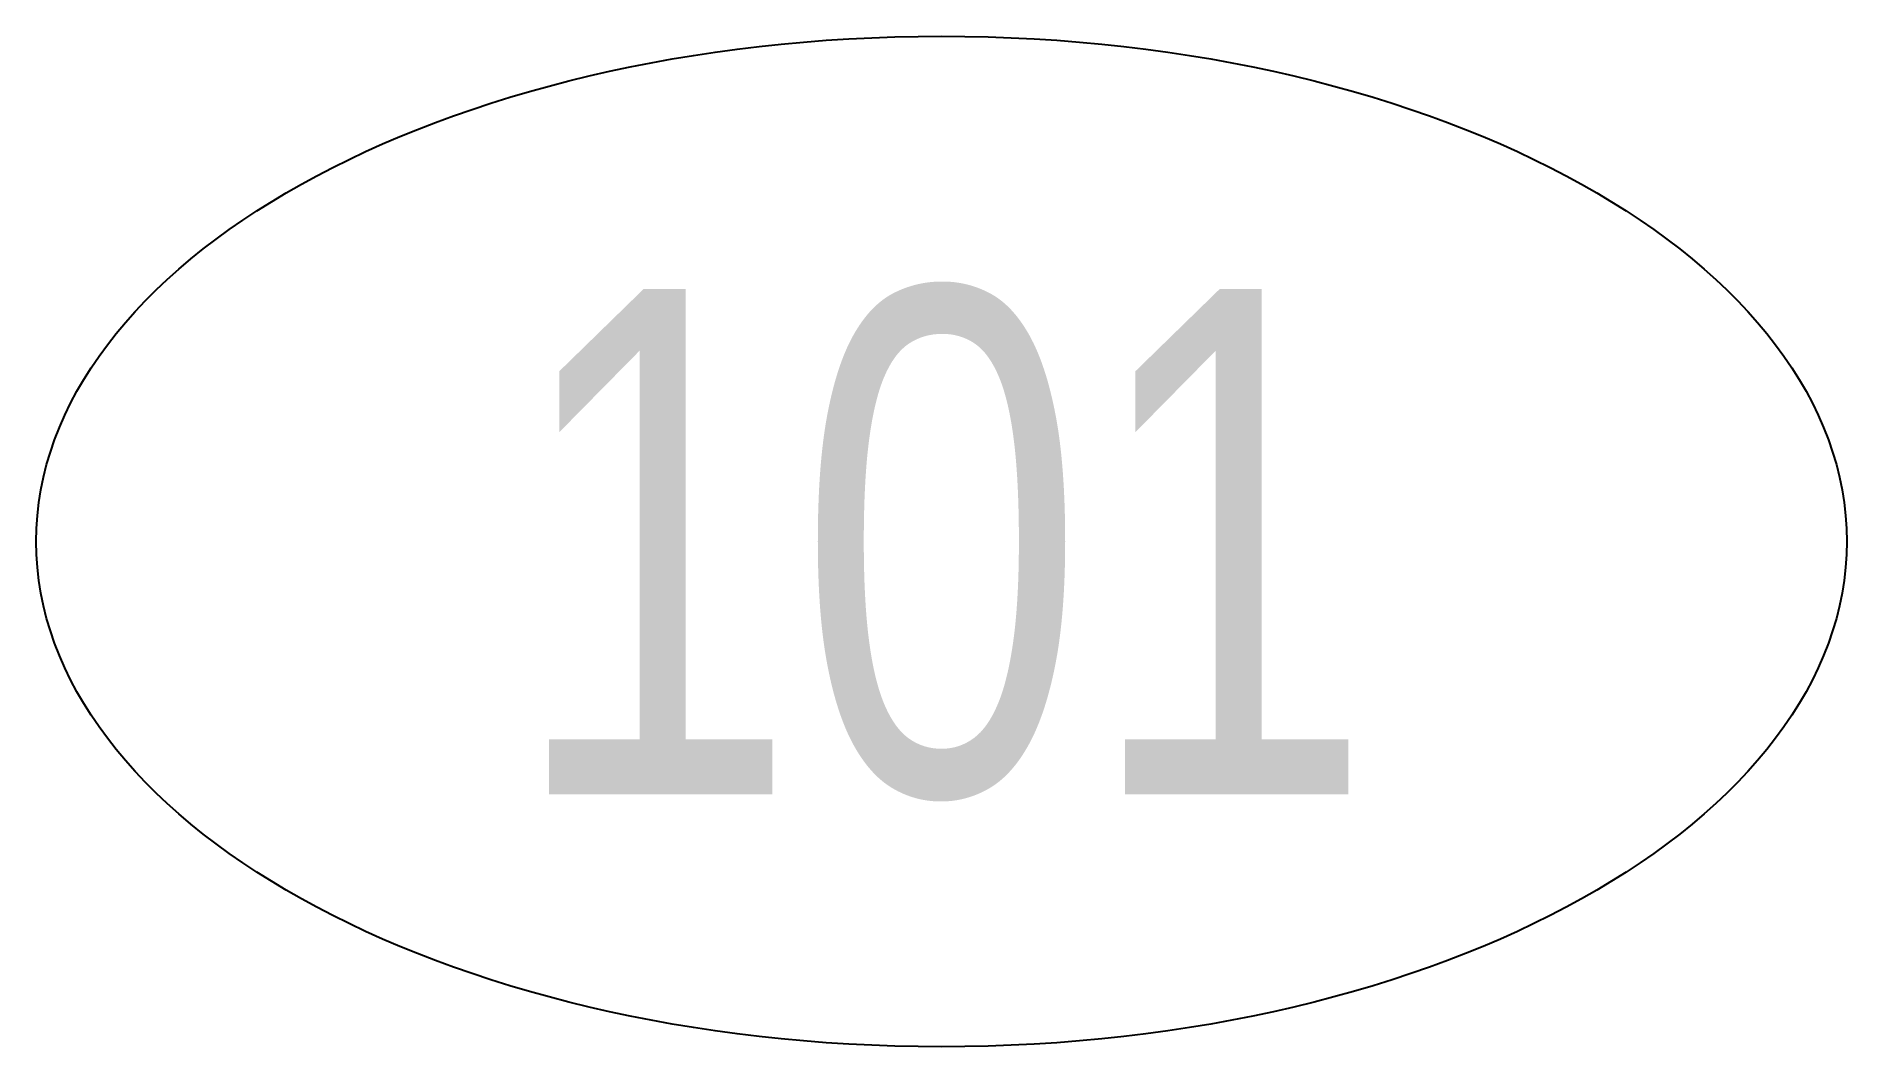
# Model space of a CAD drawing. Header units: millimetres. Extents: x -4.3 to 4.3, y -2.4 to 2.4.
import ezdxf
from ezdxf.enums import TextEntityAlignment as Align

# ---------------------------------------------------------------- set-up
doc = ezdxf.new("R2010")
doc.units = ezdxf.units.MM
doc.header["$MEASUREMENT"] = 0
doc.layers.add('0 @ 1', color=7, linetype='Continuous')
doc.styles.add('SansAttr', font='swisscl.ttf')

# ---------------------------------------------------------------- blocks, each defined once
blk = doc.blocks.new('Door Tag')
blk.add_ellipse((0, 0), major_axis=(4.3, 0), ratio=0.55814)
at = {"style": 'SansAttr'}
blk.add_attdef('DNUMBER', text='', height=2.4, dxfattribs=at).set_placement((0, 0), align=Align.MIDDLE)

msp = doc.modelspace()

# ---------------------------------------------------------------- block references
at = {"layer": '0 @ 1'}
msp.add_blockref('Door Tag', (0, 0), dxfattribs=at).add_auto_attribs({'DNUMBER': '101'})

doc.saveas('drawing.dxf')
